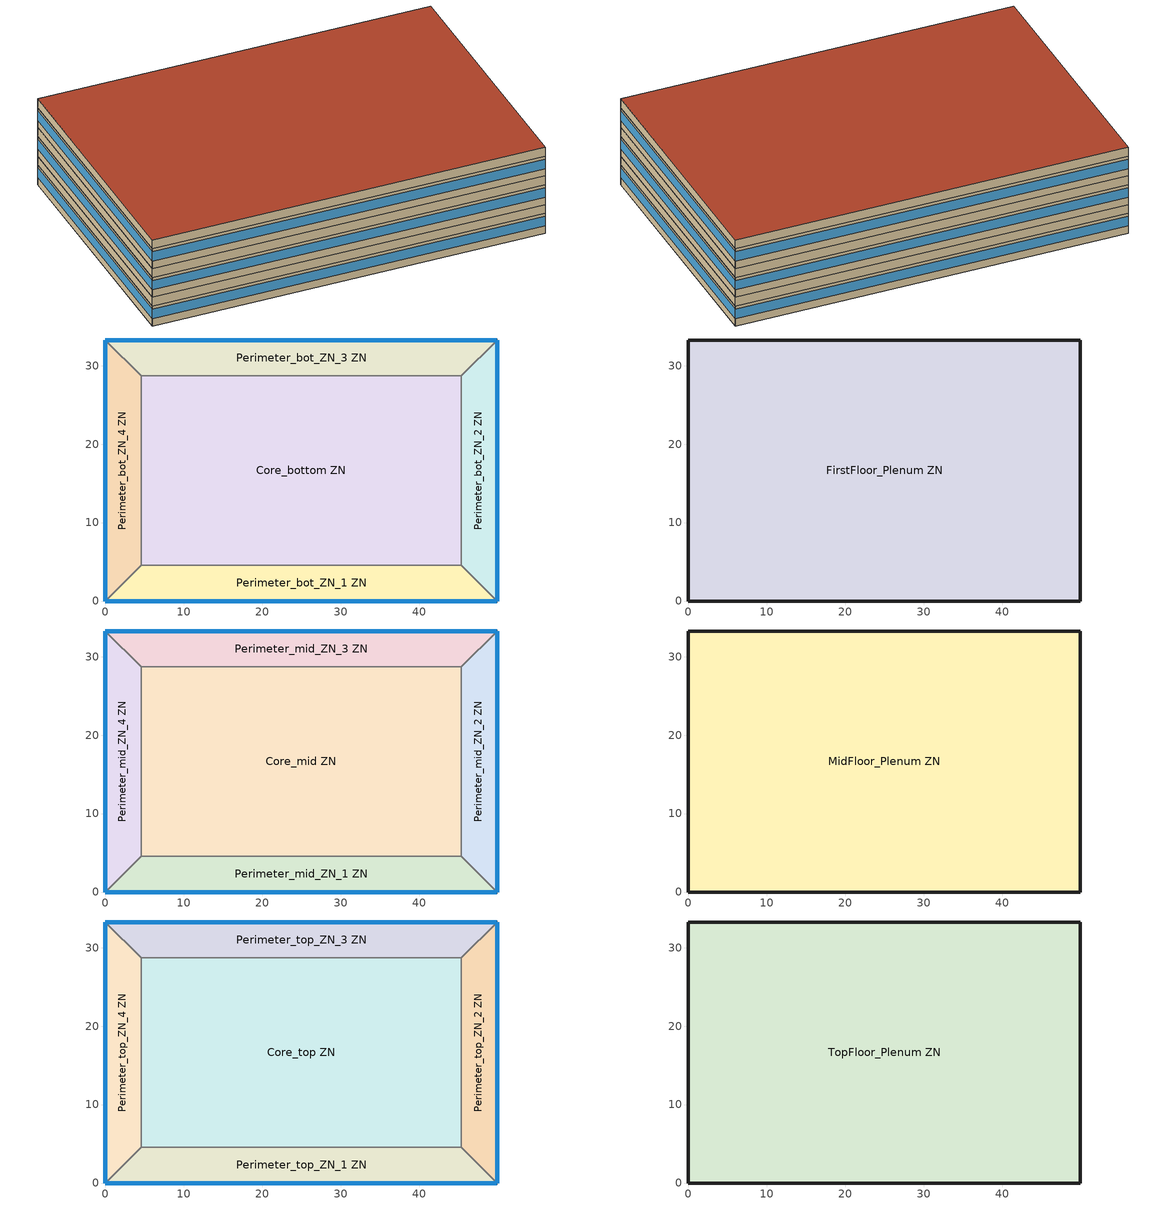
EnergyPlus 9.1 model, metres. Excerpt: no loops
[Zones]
Core_bottom ZN
 floor ground (Typical Insulated Carpeted 8in Slab Floor): 45.34,28.7 45.34,4.57 4.57,4.57 4.57,28.7 z0
 wall to Perimeter_bot_ZN_2 ZN (Typical Interior Wall): 45.34,4.57 45.34,28.7 z0:2.74
 wall to Perimeter_bot_ZN_3 ZN (Typical Interior Wall): 45.34,28.7 4.57,28.7 z0:2.74
 wall to Perimeter_bot_ZN_1 ZN (Typical Interior Wall): 4.57,4.57 45.34,4.57 z0:2.74
 wall to Perimeter_bot_ZN_4 ZN (Typical Interior Wall): 4.57,28.7 4.57,4.57 z0:2.74
Perimeter_bot_ZN_1 ZN
 floor ground (Typical Insulated Carpeted 8in Slab Floor): 45.34,4.57 49.91,0 0,0 4.57,4.57 z0
 wall outside (Typical Insulated Steel Framed Exterior Wall R-18.18): 0,0 49.91,0 z0:2.74
 wall to Perimeter_bot_ZN_2 ZN (Typical Interior Wall): 49.91,0 45.34,4.57 z0:2.74
 wall to Perimeter_bot_ZN_4 ZN (Typical Interior Wall): 4.57,4.57 0,0 z0:2.74
 window (U 0.48 SHGC 0.40 Dbl Ref-D Clr 6mm/13mm): 0,0 49.91,0 z1.02:2.33
Perimeter_bot_ZN_2 ZN
 floor ground (Typical Insulated Carpeted 8in Slab Floor): 49.91,33.27 49.91,0 45.34,4.57 45.34,28.7 z0
 wall outside (Typical Insulated Steel Framed Exterior Wall R-18.18): 49.91,0 49.91,33.27 z0:2.74
 wall to Perimeter_bot_ZN_3 ZN (Typical Interior Wall): 49.91,33.27 45.34,28.7 z0:2.74
 window (U 0.48 SHGC 0.40 Dbl Ref-D Clr 6mm/13mm): 49.91,0 49.91,33.27 z1.02:2.33
Perimeter_bot_ZN_3 ZN
 floor ground (Typical Insulated Carpeted 8in Slab Floor): 49.91,33.27 45.34,28.7 4.57,28.7 0,33.27 z0
 wall outside (Typical Insulated Steel Framed Exterior Wall R-18.18): 49.91,33.27 0,33.27 z0:2.74
 wall to Perimeter_bot_ZN_4 ZN (Typical Interior Wall): 0,33.27 4.57,28.7 z0:2.74
 window (U 0.48 SHGC 0.40 Dbl Ref-D Clr 6mm/13mm): 49.91,33.27 0,33.27 z1.02:2.33
Perimeter_bot_ZN_4 ZN
 floor ground (Typical Insulated Carpeted 8in Slab Floor): 0,33.27 4.57,28.7 4.57,4.57 0,0 z0
 wall outside (Typical Insulated Steel Framed Exterior Wall R-18.18): 0,33.27 0,0 z0:2.74
 window (U 0.48 SHGC 0.40 Dbl Ref-D Clr 6mm/13mm): 0,33.27 0,0 z1.02:2.33
FirstFloor_Plenum ZN
 floor to Perimeter_bot_ZN_1 ZN (Plenum Acoustical Tile): 45.34,4.57 49.91,0 0,0 4.57,4.57 z2.74
 floor to Perimeter_bot_ZN_2 ZN (Plenum Acoustical Tile): 49.91,33.27 49.91,0 45.34,4.57 45.34,28.7 z2.74
 floor to Perimeter_bot_ZN_3 ZN (Plenum Acoustical Tile): 49.91,33.27 45.34,28.7 4.57,28.7 0,33.27 z2.74
 floor to Perimeter_bot_ZN_4 ZN (Plenum Acoustical Tile): 0,33.27 4.57,28.7 4.57,4.57 0,0 z2.74
 floor to Core_bottom ZN (Plenum Acoustical Tile): 45.34,28.7 45.34,4.57 4.57,4.57 4.57,28.7 z2.74
 wall outside (Typical Insulated Steel Framed Exterior Wall R-18.18): 49.91,0 49.91,33.27 0,33.27 0,0 49.91,0 z2.74:3.96
Core_mid ZN
 floor to FirstFloor_Plenum ZN (Typical Interior Floor): 45.34,28.7 45.34,4.57 4.57,4.57 4.57,28.7 z3.96
 wall to Perimeter_mid_ZN_2 ZN (Typical Interior Wall): 45.34,4.57 45.34,28.7 z3.96:6.71
 wall to Perimeter_mid_ZN_3 ZN (Typical Interior Wall): 45.34,28.7 4.57,28.7 z3.96:6.71
 wall to Perimeter_mid_ZN_1 ZN (Typical Interior Wall): 4.57,4.57 45.34,4.57 z3.96:6.71
 wall to Perimeter_mid_ZN_4 ZN (Typical Interior Wall): 4.57,28.7 4.57,4.57 z3.96:6.71
Perimeter_mid_ZN_1 ZN
 floor to FirstFloor_Plenum ZN (Typical Interior Floor): 45.34,4.57 49.91,0 0,0 4.57,4.57 z3.96
 wall outside (Typical Insulated Steel Framed Exterior Wall R-18.18): 0,0 49.91,0 z3.96:6.71
 wall to Perimeter_mid_ZN_2 ZN (Typical Interior Wall): 49.91,0 45.34,4.57 z3.96:6.71
 wall to Perimeter_mid_ZN_4 ZN (Typical Interior Wall): 4.57,4.57 0,0 z3.96:6.71
 window (U 0.48 SHGC 0.40 Dbl Ref-D Clr 6mm/13mm): 0,0 49.91,0 z4.98:6.29
Perimeter_mid_ZN_2 ZN
 floor to FirstFloor_Plenum ZN (Typical Interior Floor): 49.91,33.27 49.91,0 45.34,4.57 45.34,28.7 z3.96
 wall outside (Typical Insulated Steel Framed Exterior Wall R-18.18): 49.91,0 49.91,33.27 z3.96:6.71
 wall to Perimeter_mid_ZN_3 ZN (Typical Interior Wall): 49.91,33.27 45.34,28.7 z3.96:6.71
 window (U 0.48 SHGC 0.40 Dbl Ref-D Clr 6mm/13mm): 49.91,0 49.91,33.27 z4.98:6.29
Perimeter_mid_ZN_3 ZN
 floor to FirstFloor_Plenum ZN (Typical Interior Floor): 49.91,33.27 45.34,28.7 4.57,28.7 0,33.27 z3.96
 wall outside (Typical Insulated Steel Framed Exterior Wall R-18.18): 49.91,33.27 0,33.27 z3.96:6.71
 wall to Perimeter_mid_ZN_4 ZN (Typical Interior Wall): 0,33.27 4.57,28.7 z3.96:6.71
 window (U 0.48 SHGC 0.40 Dbl Ref-D Clr 6mm/13mm): 49.91,33.27 0,33.27 z4.98:6.29
Perimeter_mid_ZN_4 ZN
 floor to FirstFloor_Plenum ZN (Typical Interior Floor): 0,33.27 4.57,28.7 4.57,4.57 0,0 z3.96
 wall outside (Typical Insulated Steel Framed Exterior Wall R-18.18): 0,33.27 0,0 z3.96:6.71
 window (U 0.48 SHGC 0.40 Dbl Ref-D Clr 6mm/13mm): 0,33.27 0,0 z4.98:6.29
MidFloor_Plenum ZN
 floor to Perimeter_mid_ZN_1 ZN (Plenum Acoustical Tile): 45.34,4.57 49.91,0 0,0 4.57,4.57 z6.71
 floor to Perimeter_mid_ZN_2 ZN (Plenum Acoustical Tile): 49.91,33.27 49.91,0 45.34,4.57 45.34,28.7 z6.71
 floor to Perimeter_mid_ZN_3 ZN (Plenum Acoustical Tile): 49.91,33.27 45.34,28.7 4.57,28.7 0,33.27 z6.71
 floor to Perimeter_mid_ZN_4 ZN (Plenum Acoustical Tile): 0,33.27 4.57,28.7 4.57,4.57 0,0 z6.71
 floor to Core_mid ZN (Plenum Acoustical Tile): 45.34,28.7 45.34,4.57 4.57,4.57 4.57,28.7 z6.71
 wall outside (Typical Insulated Steel Framed Exterior Wall R-18.18): 49.91,0 49.91,33.27 0,33.27 0,0 49.91,0 z6.71:7.92
Core_top ZN
 floor to MidFloor_Plenum ZN (Typical Interior Floor): 45.34,28.7 45.34,4.57 4.57,4.57 4.57,28.7 z7.92
 wall to Perimeter_top_ZN_2 ZN (Typical Interior Wall): 45.34,4.57 45.34,28.7 z7.92:10.67
 wall to Perimeter_top_ZN_3 ZN (Typical Interior Wall): 45.34,28.7 4.57,28.7 z7.92:10.67
 wall to Perimeter_top_ZN_1 ZN (Typical Interior Wall): 4.57,4.57 45.34,4.57 z7.92:10.67
 wall to Perimeter_top_ZN_4 ZN (Typical Interior Wall): 4.57,28.7 4.57,4.57 z7.92:10.67
Perimeter_top_ZN_1 ZN
 floor to MidFloor_Plenum ZN (Typical Interior Floor): 45.34,4.57 49.91,0 0,0 4.57,4.57 z7.92
 wall outside (Typical Insulated Steel Framed Exterior Wall R-18.18): 0,0 49.91,0 z7.92:10.67
 wall to Perimeter_top_ZN_2 ZN (Typical Interior Wall): 49.91,0 45.34,4.57 z7.92:10.67
 wall to Perimeter_top_ZN_4 ZN (Typical Interior Wall): 4.57,4.57 0,0 z7.92:10.67
 window (U 0.48 SHGC 0.40 Dbl Ref-D Clr 6mm/13mm): 0,0 49.91,0 z8.95:10.25
Perimeter_top_ZN_2 ZN
 floor to MidFloor_Plenum ZN (Typical Interior Floor): 49.91,33.27 49.91,0 45.34,4.57 45.34,28.7 z7.92
 wall outside (Typical Insulated Steel Framed Exterior Wall R-18.18): 49.91,0 49.91,33.27 z7.92:10.67
 wall to Perimeter_top_ZN_3 ZN (Typical Interior Wall): 49.91,33.27 45.34,28.7 z7.92:10.67
 window (U 0.48 SHGC 0.40 Dbl Ref-D Clr 6mm/13mm): 49.91,0 49.91,33.27 z8.95:10.25
Perimeter_top_ZN_3 ZN
 floor to MidFloor_Plenum ZN (Typical Interior Floor): 49.91,33.27 45.34,28.7 4.57,28.7 0,33.27 z7.92
 wall outside (Typical Insulated Steel Framed Exterior Wall R-18.18): 49.91,33.27 0,33.27 z7.92:10.67
 wall to Perimeter_top_ZN_4 ZN (Typical Interior Wall): 0,33.27 4.57,28.7 z7.92:10.67
 window (U 0.48 SHGC 0.40 Dbl Ref-D Clr 6mm/13mm): 49.91,33.27 0,33.27 z8.95:10.25
Perimeter_top_ZN_4 ZN
 floor to MidFloor_Plenum ZN (Typical Interior Floor): 0,33.27 4.57,28.7 4.57,4.57 0,0 z7.92
 wall outside (Typical Insulated Steel Framed Exterior Wall R-18.18): 0,33.27 0,0 z7.92:10.67
 window (U 0.48 SHGC 0.40 Dbl Ref-D Clr 6mm/13mm): 0,33.27 0,0 z8.95:10.25
TopFloor_Plenum ZN
 floor to Perimeter_top_ZN_1 ZN (Plenum Acoustical Tile): 45.34,4.57 49.91,0 0,0 4.57,4.57 z10.67
 floor to Perimeter_top_ZN_2 ZN (Plenum Acoustical Tile): 49.91,33.27 49.91,0 45.34,4.57 45.34,28.7 z10.67
 floor to Perimeter_top_ZN_3 ZN (Plenum Acoustical Tile): 49.91,33.27 45.34,28.7 4.57,28.7 0,33.27 z10.67
 floor to Perimeter_top_ZN_4 ZN (Plenum Acoustical Tile): 0,33.27 4.57,28.7 4.57,4.57 0,0 z10.67
 floor to Core_top ZN (Plenum Acoustical Tile): 45.34,28.7 45.34,4.57 4.57,4.57 4.57,28.7 z10.67
 wall outside (Typical Insulated Steel Framed Exterior Wall R-18.18): 49.91,0 49.91,33.27 0,33.27 0,0 49.91,0 z10.67:11.89
 roof outside (Typical IEAD Roof R-31.25): 49.91,0 49.91,33.27 0,33.27 0,0 z11.89
[Building]
-MediumOffice-ASHRAE 169-2006-5A created: 2018-10-22 12:11:34 -0600: North Axis {deg}=0; Terrain=City; Loads Convergence Tolerance Value=0.04; Temperature Convergence Tolerance Value {deltaC}=0.2; Solar Distribution=FullInteriorAndExterior; Maximum Number of Warmup Days=25; Minimum Number of Warmup Days=6
[Site:Location]
Chicago Ohare Intl Ap_IL_USA: Latitude {deg}=41.98; Longitude {deg}=-87.92; Time Zone {hr}=-6; Elevation {m}=201
[Site:GroundTemperature:BuildingSurface]
20.49, 20.43, 20.44, 20.5, 20.59, 22.83, 23.24, 23.33, 23.36, 21.14, 20.78, 20.61
[Site:WaterMainsTemperature]
Calculation Method=Correlation; Annual Average Outdoor Air Temperature {C}=9.925; Maximum Difference In Monthly Average Outdoor Air Temperatures {deltaC}=28.7
[SizingPeriod:DesignDay] Day of Month=21; Dry-Bulb Temperature Range Modifier Type=DefaultMultipliers; Humidity Condition Type=Wetbulb; Barometric Pressure {Pa}=98934; Rain Indicator=No; Snow Indicator=No; Daylight Saving Time Indicator=No
Name | Month | Day Type | Maximum Dry-Bulb Temperature {C} | Daily Dry-Bulb Temperature Range {deltaC} | Wetbulb or DewPoint at Maximum Dry-Bulb {C} | Wind Speed {m/s} | Wind Direction {deg} | Solar Model Indicator | ASHRAE Clear Sky Optical Depth for Beam Irradiance (taub) | ASHRAE Clear Sky Optical Depth for Diffuse Irradiance (taud) | Sky Clearness
Chicago Ohare Intl Ap Ann Clg .4% Condns DB=>MWB | 7 | SummerDesignDay | 33.3 | 10.5 | 23.7 | 5.2 | 230 | ASHRAETau | 0.455 | 2.05
Chicago Ohare Intl Ap Ann Htg 99.6% Condns DB | 1 | WinterDesignDay | -20 | 0 | -20 | 4.9 | 270 | ASHRAEClearSky |  |  | 0
[Material] Thermal Absorptance=0.9
Name | Roughness | Thickness {m} | Conductivity {W/m-K} | Density {kg/m3} | Specific Heat {J/kg-K} | Solar Absorptance | Visible Absorptance
100mm Normalweight concrete floor | MediumSmooth | 0.1016 | 2.31 | 2322 | 832 | 0.7 | 0.7
25mm Stucco | Smooth | 0.0254 | 0.72 | 1856 | 840 | 0.7 | 0.7
5/8 in. Gypsum Board | MediumSmooth | 0.0159 | 0.16 | 800 | 1090 | 0.7 | 0.7
8 in. Normalweight Concrete Floor | MediumRough | 0.2032 | 2.31 | 2322 | 832 | 0.7 | 0.7
Acoustic Tile - 1/2 in. | MediumSmooth | 0.0127 | 0.0576335 | 288.332 | 795.492 | 0 | 0
G01 13mm gypsum board | Smooth | 0.0127 | 0.16 | 800 | 1090 | 0.7 | 0.5
Metal Roof Surface | Smooth | 0.0008 | 45.28 | 7824 | 500 | 0.7 | 0.7
Roof Membrane | VeryRough | 0.0095 | 0.16 | 1121.29 | 1460 | 0.7 | 0.7
Std Wood 6inch | MediumSmooth | 0.15 | 0.12 | 540 | 1210 | 0.7 | 0.7
[Material:NoMass] Thermal Absorptance=0.9; Solar Absorptance=0.7
Name | Roughness | Thermal Resistance {m2-K/W} | Visible Absorptance
CP02 CARPET PAD | VeryRough | 0.21648 | 0.8
Typical Carpet Pad | Smooth | 0.21648 | 0.8
Typical Insulation R-16.0 | Smooth | 2.81828 | 0.7
Typical Insulation R-30.13 | Smooth | 5.30668 | 0.7
[WindowMaterial:Gas]
AIR 13MM: Gas Type=Air; Thickness {m}=0.0127
[WindowMaterial:Glazing] Optical Data Type=SpectralAverage; Thickness {m}=0.006; Infrared Transmittance at Normal Incidence=0; Front Side Infrared Hemispherical Emissivity=0.84; Conductivity {W/m-K}=0.9; Dirt Correction Factor for Solar and Visible Transmittance=1; Solar Diffusing=No
Name | Solar Transmittance at Normal Incidence | Front Side Solar Reflectance at Normal Incidence | Back Side Solar Reflectance at Normal Incidence | Visible Transmittance at Normal Incidence | Front Side Visible Reflectance at Normal Incidence | Back Side Visible Reflectance at Normal Incidence | Back Side Infrared Hemispherical Emissivity
CLEAR 6MM | 0.775 | 0.071 | 0.071 | 0.881 | 0.08 | 0.08 | 0.84
REF D CLEAR 6MM | 0.429 | 0.308 | 0.379 | 0.334 | 0.453 | 0.505 | 0.82
[Construction]
InteriorFurnishings: Std Wood 6inch
Plenum Acoustical Tile: Acoustic Tile - 1/2 in.
Typical IEAD Roof R-31.25: Roof Membrane, Typical Insulation R-30.13, Metal Roof Surface
Typical Insulated Carpeted 8in Slab Floor: 8 in. Normalweight Concrete Floor, Typical Carpet Pad
Typical Insulated Steel Framed Exterior Wall R-18.18: 25mm Stucco, 5/8 in. Gypsum Board, Typical Insulation R-16.0, 5/8 in. Gypsum Board
Typical Interior Floor: 100mm Normalweight concrete floor, CP02 CARPET PAD
Typical Interior Wall: G01 13mm gypsum board, G01 13mm gypsum board
U 0.48 SHGC 0.40 Dbl Ref-D Clr 6mm/13mm: REF D CLEAR 6MM, AIR 13MM, CLEAR 6MM
[Zone]
Name | Part of Total Floor Area
Core_bottom ZN; Core_mid ZN; Core_top ZN; Perimeter_bot_ZN_1 ZN; Perimeter_bot_ZN_2 ZN; Perimeter_bot_ZN_3 ZN; Perimeter_bot_ZN_4 ZN; Perimeter_mid_ZN_1 ZN; Perimeter_mid_ZN_2 ZN; Perimeter_mid_ZN_3 ZN; Perimeter_mid_ZN_4 ZN; Perimeter_top_ZN_1 ZN; Perimeter_top_ZN_2 ZN; Perimeter_top_ZN_3 ZN; Perimeter_top_ZN_4 ZN | Yes
FirstFloor_Plenum ZN; MidFloor_Plenum ZN; TopFloor_Plenum ZN | No
[InternalMass] Construction=InteriorFurnishings
Name | Zone | Surface Area {m2}
Core_bottom Mass | Core_bottom ZN | 1967.07
Core_mid Mass | Core_mid ZN | 1967.07
Core_top Mass | Core_top ZN | 1967.07
Perimeter_bot_ZN_1 Mass | Perimeter_bot_ZN_1 ZN | 414.676
Perimeter_bot_ZN_2 Mass | Perimeter_bot_ZN_2 ZN | 262.524
Perimeter_bot_ZN_3 Mass | Perimeter_bot_ZN_3 ZN | 414.676
Perimeter_bot_ZN_4 Mass | Perimeter_bot_ZN_4 ZN | 262.507
Perimeter_mid_ZN_1 Mass | Perimeter_mid_ZN_1 ZN | 414.676
Perimeter_mid_ZN_2 Mass | Perimeter_mid_ZN_2 ZN | 262.524
Perimeter_mid_ZN_3 Mass | Perimeter_mid_ZN_3 ZN | 414.676
Perimeter_mid_ZN_4 Mass | Perimeter_mid_ZN_4 ZN | 262.507
Perimeter_top_ZN_1 Mass | Perimeter_top_ZN_1 ZN | 414.676
Perimeter_top_ZN_2 Mass | Perimeter_top_ZN_2 ZN | 262.524
Perimeter_top_ZN_3 Mass | Perimeter_top_ZN_3 ZN | 414.676
Perimeter_top_ZN_4 Mass | Perimeter_top_ZN_4 ZN | 262.507
[ElectricEquipment] Zone or ZoneList=Core_bottom ZN; Design Level Calculation Method=EquipmentLevel; Fraction Radiant=0.5
Name | Schedule | Design Level {W}
2 Elevator Fans | OfficeMedium ELEV_LIGHT_FAN_SCH_ADD_DF | 61.9152
2 Elevator Lift Motors | OfficeMedium BLDG_ELEVATORS | 32110
2 Elevator Lights | OfficeMedium ELEV_LIGHT_FAN_SCH_ADD_DF | 64.6971
[ZoneInfiltration:DesignFlowRate]
Name | Zone or ZoneList | Schedule | Design Flow Rate Calculation Method | Flow per Exterior Surface Area {m3/s-m2} | Constant Term Coefficient | Temperature Term Coefficient | Velocity Term Coefficient | Velocity Squared Term Coefficient | Design Flow Rate {m3/s}
FirstFloor_Plenum Infiltration | FirstFloor_Plenum ZN | OfficeMedium INFIL_SCH_PNNL | Flow/ExteriorArea | 0.000569573 | 0 | 0 | 0.224 | 0
MidFloor_Plenum Infiltration | MidFloor_Plenum ZN | OfficeMedium INFIL_SCH_PNNL | Flow/ExteriorArea | 0.000569573 | 0 | 0 | 0.224 | 0
entry door Infiltration | Perimeter_bot_ZN_1 ZN | OfficeMedium INFIL_Door_Opening_SCH | Flow/Zone |  |  |  |  |  | 0.67866
Perimeter_bot_ZN_1 Infiltration | Perimeter_bot_ZN_1 ZN | OfficeMedium INFIL_SCH_PNNL | Flow/ExteriorArea | 0.000569573 | 0 | 0 | 0.224 | 0
Perimeter_bot_ZN_2 Infiltration | Perimeter_bot_ZN_2 ZN | OfficeMedium INFIL_SCH_PNNL | Flow/ExteriorArea | 0.000569573 | 0 | 0 | 0.224 | 0
Perimeter_bot_ZN_3 Infiltration | Perimeter_bot_ZN_3 ZN | OfficeMedium INFIL_SCH_PNNL | Flow/ExteriorArea | 0.000569573 | 0 | 0 | 0.224 | 0
Perimeter_bot_ZN_4 Infiltration | Perimeter_bot_ZN_4 ZN | OfficeMedium INFIL_SCH_PNNL | Flow/ExteriorArea | 0.000569573 | 0 | 0 | 0.224 | 0
Perimeter_mid_ZN_1 Infiltration | Perimeter_mid_ZN_1 ZN | OfficeMedium INFIL_SCH_PNNL | Flow/ExteriorArea | 0.000569573 | 0 | 0 | 0.224 | 0
Perimeter_mid_ZN_2 Infiltration | Perimeter_mid_ZN_2 ZN | OfficeMedium INFIL_SCH_PNNL | Flow/ExteriorArea | 0.000569573 | 0 | 0 | 0.224 | 0
Perimeter_mid_ZN_3 Infiltration | Perimeter_mid_ZN_3 ZN | OfficeMedium INFIL_SCH_PNNL | Flow/ExteriorArea | 0.000569573 | 0 | 0 | 0.224 | 0
Perimeter_mid_ZN_4 Infiltration | Perimeter_mid_ZN_4 ZN | OfficeMedium INFIL_SCH_PNNL | Flow/ExteriorArea | 0.000569573 | 0 | 0 | 0.224 | 0
Perimeter_top_ZN_1 Infiltration | Perimeter_top_ZN_1 ZN | OfficeMedium INFIL_SCH_PNNL | Flow/ExteriorArea | 0.000569573 | 0 | 0 | 0.224 | 0
Perimeter_top_ZN_2 Infiltration | Perimeter_top_ZN_2 ZN | OfficeMedium INFIL_SCH_PNNL | Flow/ExteriorArea | 0.000569573 | 0 | 0 | 0.224 | 0
Perimeter_top_ZN_3 Infiltration | Perimeter_top_ZN_3 ZN | OfficeMedium INFIL_SCH_PNNL | Flow/ExteriorArea | 0.000569573 | 0 | 0 | 0.224 | 0
Perimeter_top_ZN_4 Infiltration | Perimeter_top_ZN_4 ZN | OfficeMedium INFIL_SCH_PNNL | Flow/ExteriorArea | 0.000569573 | 0 | 0 | 0.224 | 0
TopFloor_Plenum Infiltration | TopFloor_Plenum ZN | OfficeMedium INFIL_SCH_PNNL | Flow/ExteriorArea | 6.19946e-05 | 0 | 0 | 0.224 | 0
[Daylighting:Controls] Lighting Control Type=Stepped; Minimum Input Power Fraction for Continuous or ContinuousOff Dimming Control=0.3; Minimum Light Output Fraction for Continuous or ContinuousOff Dimming Control=0.2; Number of Stepped Control Steps=3; Probability Lighting will be Reset When Needed in Manual Stepped Control=1; Glare Calculation Azimuth Angle of View Direction Clockwise from Zone y-Axis {deg}=-0; Maximum Allowable Discomfort Glare Index=22; Fraction of Zone Controlled by Reference Point 1=0.3835; Illuminance Setpoint at Reference Point 1 {lux}=375; Fraction of Zone Controlled by Reference Point 2=0.1395; Illuminance Setpoint at Reference Point 2 {lux}=375
Name | Zone | Glare Calculation Daylighting Reference Point | Daylighting Reference Point Name 1 | Daylighting Reference Point Name 2
Perimeter_bot_ZN_1 ZN DaylightingControls | Perimeter_bot_ZN_1 ZN | Perimeter_bot_ZN_1 Daylt Sensor 1 | Perimeter_bot_ZN_1 Daylt Sensor 1 | Perimeter_bot_ZN_1 Daylt Sensor 2
Perimeter_bot_ZN_2 ZN DaylightingControls | Perimeter_bot_ZN_2 ZN | Perimeter_bot_ZN_2 Daylt Sensor 1 | Perimeter_bot_ZN_2 Daylt Sensor 1 | Perimeter_bot_ZN_2 Daylt Sensor 2
Perimeter_bot_ZN_3 ZN DaylightingControls | Perimeter_bot_ZN_3 ZN | Perimeter_bot_ZN_3 Daylt Sensor 1 | Perimeter_bot_ZN_3 Daylt Sensor 1 | Perimeter_bot_ZN_3 Daylt Sensor 2
Perimeter_bot_ZN_4 ZN DaylightingControls | Perimeter_bot_ZN_4 ZN | Perimeter_bot_ZN_4 Daylt Sensor 1 | Perimeter_bot_ZN_4 Daylt Sensor 1 | Perimeter_bot_ZN_4 Daylt Sensor 2
Perimeter_mid_ZN_1 ZN DaylightingControls | Perimeter_mid_ZN_1 ZN | Perimeter_mid_ZN_1 Daylt Sensor 1 | Perimeter_mid_ZN_1 Daylt Sensor 1 | Perimeter_mid_ZN_1 Daylt Sensor 2
Perimeter_mid_ZN_2 ZN DaylightingControls | Perimeter_mid_ZN_2 ZN | Perimeter_mid_ZN_2 Daylt Sensor 1 | Perimeter_mid_ZN_2 Daylt Sensor 1 | Perimeter_mid_ZN_2 Daylt Sensor 2
Perimeter_mid_ZN_3 ZN DaylightingControls | Perimeter_mid_ZN_3 ZN | Perimeter_mid_ZN_3 Daylt Sensor 1 | Perimeter_mid_ZN_3 Daylt Sensor 1 | Perimeter_mid_ZN_3 Daylt Sensor 2
Perimeter_mid_ZN_4 ZN DaylightingControls | Perimeter_mid_ZN_4 ZN | Perimeter_mid_ZN_4 Daylt Sensor 1 | Perimeter_mid_ZN_4 Daylt Sensor 1 | Perimeter_mid_ZN_4 Daylt Sensor 2
Perimeter_top_ZN_1 ZN DaylightingControls | Perimeter_top_ZN_1 ZN | Perimeter_top_ZN_1 Daylt Sensor 1 | Perimeter_top_ZN_1 Daylt Sensor 1 | Perimeter_top_ZN_1 Daylt Sensor 2
Perimeter_top_ZN_2 ZN DaylightingControls | Perimeter_top_ZN_2 ZN | Perimeter_top_ZN_2 Daylt Sensor 1 | Perimeter_top_ZN_2 Daylt Sensor 1 | Perimeter_top_ZN_2 Daylt Sensor 2
Perimeter_top_ZN_3 ZN DaylightingControls | Perimeter_top_ZN_3 ZN | Perimeter_top_ZN_3 Daylt Sensor 1 | Perimeter_top_ZN_3 Daylt Sensor 1 | Perimeter_top_ZN_3 Daylt Sensor 2
Perimeter_top_ZN_4 ZN DaylightingControls | Perimeter_top_ZN_4 ZN | Perimeter_top_ZN_4 Daylt Sensor 1 | Perimeter_top_ZN_4 Daylt Sensor 1 | Perimeter_top_ZN_4 Daylt Sensor 2
[AvailabilityManager:NightCycle] Applicability Schedule=Always On Discrete; Control Type=CycleOnAny; Thermostat Tolerance {deltaC}=1; Cycling Run Time Control Type=FixedRunTime; Cycling Run Time {s}=3600
Name | Fan Schedule
Availability Manager Night Cycle 4 | 5 Zone DOAS Occ Sch
Availability Manager Night Cycle 5 | 5 Zone DOAS 1 Occ Sch
Availability Manager Night Cycle 6 | 5 Zone DOAS 2 Occ Sch
[SetpointManager:MixedAir] Control Variable=Temperature
Name | Setpoint Node or NodeList
5 Zone DOAS Backup Htg Coil Outlet Air Node OS Default SPM | 5 Zone DOAS Backup Htg Coil Outlet Air Node
5 Zone DOAS 1 Backup Htg Coil Outlet Air Node OS Default SPM | 5 Zone DOAS 1 Backup Htg Coil Outlet Air Node
5 Zone DOAS 2 Backup Htg Coil Outlet Air Node OS Default SPM | 5 Zone DOAS 2 Backup Htg Coil Outlet Air Node
[AvailabilityManager:Scheduled] Schedule=Always On Discrete
5 Zone DOAS OA System Availability Manager; 5 Zone DOAS 1 OA System Availability Manager; 5 Zone DOAS 2 OA System Availability Manager
[SetpointManager:OutdoorAirReset] Control Variable=Temperature; Setpoint at Outdoor Low Temperature {C}=21.1111; Outdoor Low Temperature {C}=15.5556; Setpoint at Outdoor High Temperature {C}=15.5556; Outdoor High Temperature {C}=21.1111
Name | Setpoint Node or NodeList
5 Zone DOAS SAT Reset | 5 Zone DOAS Supply Outlet Node
5 Zone DOAS 1 SAT Reset | 5 Zone DOAS 1 Supply Outlet Node
5 Zone DOAS 2 SAT Reset | 5 Zone DOAS 2 Supply Outlet Node
[Exterior:Lights] Control Option=AstronomicalClock
Name | Schedule | Design Level {W}
NonDimming Exterior Lights Def | OfficeMedium Exterior_lighting_schedule_a | 623.03
Occ Sensing Exterior Lights Def | OfficeMedium Exterior_lighting_schedule_b | 7476.45
[EnergyManagementSystem:Sensor] Output:Variable or Output:Meter Index Key=Environment; Output:Variable or Output:Meter=Site Outdoor Air Drybulb Temperature
OAT; OAT_1; OAT_2; OAT_3; OAT_4
[EnergyManagementSystem:Actuator] Actuated Component Type=Schedule:Year; Actuated Component Control Type=Schedule Value
Name | Actuated Component Unique
SYS5ZoneDOAS1ClgSch0; SYS5ZoneDOAS2ClgSch0; SYS5ZoneDOASClgSch0; SYS5ZonePVAV2ClgSch0; SYS5ZonePVAVClgSch0 | OfficeMedium CLGSETP_SCH_YES_OPTIMUM
SYS5ZoneDOAS1HtgSch0; SYS5ZoneDOAS2HtgSch0; SYS5ZoneDOASHtgSch0; SYS5ZonePVAV2HtgSch0; SYS5ZonePVAVHtgSch0 | OfficeMedium HTGSETP_SCH_YES_OPTIMUM
[EnergyManagementSystem:Program]
SYS5ZoneDOAS1OptimumStartProg0: IF DaylightSavings==0 && DayOfWeek>1 && Hour==5 && OAT_3<23.9 && OAT_3>1.7; SET SYS5ZoneDOAS1ClgSch0 = 29.4; SET SYS5ZoneDOAS1HtgSch0 = 15.6; ELSEIF DaylightSavings==0 && DayOfWeek==1 && Hour==7 && OAT_3<23.9 && OAT_3>1.7; SET SYS5ZoneDOAS1ClgSch0 = 29.4; SET SYS5ZoneDOAS1HtgSch0 = 15.6; ELSEIF DaylightSavings==1 && DayOfWeek>1 && Hour==4 && OAT_3<23.9 && OAT_3>1.7; SET SYS5ZoneDOAS1ClgSch0 = 29.4; SET SYS5ZoneDOAS1HtgSch0 = 15.6; ELSEIF DaylightSavings==1 && DayOfWeek==1 && Hour==6 && OAT_3<23.9 && OAT_3>1.7; SET SYS5ZoneDOAS1ClgSch0 = 29.4; SET SYS5ZoneDOAS1HtgSch0 = 15.6; ELSE; SET SYS5ZoneDOAS1ClgSch0 = NULL; SET SYS5ZoneDOAS1HtgSch0 = NULL; ENDIF
SYS5ZoneDOAS2OptimumStartProg0: IF DaylightSavings==0 && DayOfWeek>1 && Hour==5 && OAT_4<23.9 && OAT_4>1.7; SET SYS5ZoneDOAS2ClgSch0 = 29.4; SET SYS5ZoneDOAS2HtgSch0 = 15.6; ELSEIF DaylightSavings==0 && DayOfWeek==1 && Hour==7 && OAT_4<23.9 && OAT_4>1.7; SET SYS5ZoneDOAS2ClgSch0 = 29.4; SET SYS5ZoneDOAS2HtgSch0 = 15.6; ELSEIF DaylightSavings==1 && DayOfWeek>1 && Hour==4 && OAT_4<23.9 && OAT_4>1.7; SET SYS5ZoneDOAS2ClgSch0 = 29.4; SET SYS5ZoneDOAS2HtgSch0 = 15.6; ELSEIF DaylightSavings==1 && DayOfWeek==1 && Hour==6 && OAT_4<23.9 && OAT_4>1.7; SET SYS5ZoneDOAS2ClgSch0 = 29.4; SET SYS5ZoneDOAS2HtgSch0 = 15.6; ELSE; SET SYS5ZoneDOAS2ClgSch0 = NULL; SET SYS5ZoneDOAS2HtgSch0 = NULL; ENDIF
SYS5ZoneDOASOptimumStartProg0: IF DaylightSavings==0 && DayOfWeek>1 && Hour==5 && OAT_2<23.9 && OAT_2>1.7; SET SYS5ZoneDOASClgSch0 = 29.4; SET SYS5ZoneDOASHtgSch0 = 15.6; ELSEIF DaylightSavings==0 && DayOfWeek==1 && Hour==7 && OAT_2<23.9 && OAT_2>1.7; SET SYS5ZoneDOASClgSch0 = 29.4; SET SYS5ZoneDOASHtgSch0 = 15.6; ELSEIF DaylightSavings==1 && DayOfWeek>1 && Hour==4 && OAT_2<23.9 && OAT_2>1.7; SET SYS5ZoneDOASClgSch0 = 29.4; SET SYS5ZoneDOASHtgSch0 = 15.6; ELSEIF DaylightSavings==1 && DayOfWeek==1 && Hour==6 && OAT_2<23.9 && OAT_2>1.7; SET SYS5ZoneDOASClgSch0 = 29.4; SET SYS5ZoneDOASHtgSch0 = 15.6; ELSE; SET SYS5ZoneDOASClgSch0 = NULL; SET SYS5ZoneDOASHtgSch0 = NULL; ENDIF
SYS5ZonePVAV2OptimumStartProg0: IF DaylightSavings==0 && DayOfWeek>1 && Hour==5 && OAT_1<23.9 && OAT_1>1.7; SET SYS5ZonePVAV2ClgSch0 = 29.4; SET SYS5ZonePVAV2HtgSch0 = 15.6; ELSEIF DaylightSavings==0 && DayOfWeek==1 && Hour==7 && OAT_1<23.9 && OAT_1>1.7; SET SYS5ZonePVAV2ClgSch0 = 29.4; SET SYS5ZonePVAV2HtgSch0 = 15.6; ELSEIF DaylightSavings==1 && DayOfWeek>1 && Hour==4 && OAT_1<23.9 && OAT_1>1.7; SET SYS5ZonePVAV2ClgSch0 = 29.4; SET SYS5ZonePVAV2HtgSch0 = 15.6; ELSEIF DaylightSavings==1 && DayOfWeek==1 && Hour==6 && OAT_1<23.9 && OAT_1>1.7; SET SYS5ZonePVAV2ClgSch0 = 29.4; SET SYS5ZonePVAV2HtgSch0 = 15.6; ELSE; SET SYS5ZonePVAV2ClgSch0 = NULL; SET SYS5ZonePVAV2HtgSch0 = NULL; ENDIF
SYS5ZonePVAVOptimumStartProg0: IF DaylightSavings==0 && DayOfWeek>1 && Hour==5 && OAT<23.9 && OAT>1.7; SET SYS5ZonePVAVClgSch0 = 29.4; SET SYS5ZonePVAVHtgSch0 = 15.6; ELSEIF DaylightSavings==0 && DayOfWeek==1 && Hour==7 && OAT<23.9 && OAT>1.7; SET SYS5ZonePVAVClgSch0 = 29.4; SET SYS5ZonePVAVHtgSch0 = 15.6; ELSEIF DaylightSavings==1 && DayOfWeek>1 && Hour==4 && OAT<23.9 && OAT>1.7; SET SYS5ZonePVAVClgSch0 = 29.4; SET SYS5ZonePVAVHtgSch0 = 15.6; ELSEIF DaylightSavings==1 && DayOfWeek==1 && Hour==6 && OAT<23.9 && OAT>1.7; SET SYS5ZonePVAVClgSch0 = 29.4; SET SYS5ZonePVAVHtgSch0 = 15.6; ELSE; SET SYS5ZonePVAVClgSch0 = NULL; SET SYS5ZonePVAVHtgSch0 = NULL; ENDIF
[EnergyManagementSystem:ProgramCallingManager]
SYS5ZoneDOAS1OptimumStartCallingManager0: BeginTimestepBeforePredictor; SYS5ZoneDOAS1OptimumStartProg0
SYS5ZoneDOAS2OptimumStartCallingManager0: BeginTimestepBeforePredictor; SYS5ZoneDOAS2OptimumStartProg0
SYS5ZoneDOASOptimumStartCallingManager0: BeginTimestepBeforePredictor; SYS5ZoneDOASOptimumStartProg0
SYS5ZonePVAV2OptimumStartCallingManager0: BeginTimestepBeforePredictor; SYS5ZonePVAV2OptimumStartProg0
SYS5ZonePVAVOptimumStartCallingManager0: BeginTimestepBeforePredictor; SYS5ZonePVAVOptimumStartProg0
[Schedule:Day:Interval]
OfficeMedium HTGSETP_SCH_YES_OPTIMUM Default; OfficeMedium HTGSETP_SCH_YES_OPTIMUM Summer Design Day: No, 24:00, 15.6
OfficeMedium HTGSETP_SCH_YES_OPTIMUM Wkdy Day: No, 05:00, 15.6, 06:00, 17.8, 07:00, 20, 22:00, 21, 24:00, 15.6
OfficeMedium HTGSETP_SCH_YES_OPTIMUM Sat Day: No, 05:00, 15.6, 06:00, 17.8, 07:00, 20, 17:00, 21, 24:00, 15.6
OfficeMedium HTGSETP_SCH_YES_OPTIMUM Winter Design Day: No, 05:00, 15.6, 06:00, 17.6, 07:00, 19.6, 22:00, 21, 24:00, 15.6
OfficeMedium CLGSETP_SCH_YES_OPTIMUM Default; OfficeMedium CLGSETP_SCH_YES_OPTIMUM Winter Design Day: No, 24:00, 26.7
OfficeMedium CLGSETP_SCH_YES_OPTIMUM Wkdy Day: No, 05:00, 26.7, 06:00, 25.6, 07:00, 25, 22:00, 24, 24:00, 26.7
OfficeMedium CLGSETP_SCH_YES_OPTIMUM Sat Day: No, 05:00, 26.7, 06:00, 25.7, 07:00, 25, 17:00, 24, 24:00, 26.7
OfficeMedium CLGSETP_SCH_YES_OPTIMUM Summer Design Day: No, 05:00, 26.7, 06:00, 25.7, 07:00, 25, 22:00, 24, 24:00, 26.7
5 Zone DOAS Occ Sch Sunday; 5 Zone DOAS 1 Occ Sch Sunday; 5 Zone DOAS 2 Occ Sch Sunday; OfficeMedium BLDG_ELEVATORS Sun|WntrDsn Day; OfficeMedium BLDG_ELEVATORS Winter Design Day; OfficeMedium ELEV_LIGHT_FAN_SCH_ADD_DF Default; OfficeMedium ELEV_LIGHT_FAN_SCH_ADD_DF Winter Design Day; OfficeMedium INFIL_Door_Opening_SCH Default; OfficeMedium INFIL_Door_Opening_SCH Summer Design Day; OfficeMedium INFIL_Door_Opening_SCH Winter Design Day; Schedule Day 21: No, 24:00, 0
5 Zone DOAS Occ Sch Monday; 5 Zone DOAS Occ Sch Tuesday; 5 Zone DOAS Occ Sch Wednesday; 5 Zone DOAS Occ Sch Thursday; 5 Zone DOAS Occ Sch Friday; 5 Zone DOAS 1 Occ Sch Monday; 5 Zone DOAS 1 Occ Sch Tuesday; 5 Zone DOAS 1 Occ Sch Wednesday; 5 Zone DOAS 1 Occ Sch Thursday; 5 Zone DOAS 1 Occ Sch Friday; 5 Zone DOAS 2 Occ Sch Monday; 5 Zone DOAS 2 Occ Sch Tuesday; 5 Zone DOAS 2 Occ Sch Wednesday; 5 Zone DOAS 2 Occ Sch Thursday; 5 Zone DOAS 2 Occ Sch Friday: No, 07:00, 0, 18:00, 1, 24:00, 0
5 Zone DOAS Occ Sch Saturday; 5 Zone DOAS 1 Occ Sch Saturday; 5 Zone DOAS 2 Occ Sch Saturday: No, 08:00, 0, 12:00, 1, 24:00, 0
5 Zone DOAS Occ Sch Default; 5 Zone DOAS Occ Sch Summer Design Day; 5 Zone DOAS Occ Sch Winter Design Day; 5 Zone DOAS 1 Occ Sch Default; 5 Zone DOAS 1 Occ Sch Summer Design Day; 5 Zone DOAS 1 Occ Sch Winter Design Day; 5 Zone DOAS 2 Occ Sch Default; 5 Zone DOAS 2 Occ Sch Summer Design Day; 5 Zone DOAS 2 Occ Sch Winter Design Day; OfficeMedium INFIL_SCH_PNNL Default: No, 24:00, 1
OfficeMedium BLDG_ELEVATORS Sat Day; OfficeMedium ELEV_LIGHT_FAN_SCH_ADD_DF Sat Day: No, 07:00, 0, 08:00, 0.16, 09:00, 0.14, 10:00, 0.21, 11:00, 0.18, 12:00, 0.25, 13:00, 0.21, 14:00, 0.13, 15:00, 0.08, 16:00, 0.04, 17:00, 0.05, 18:00, 0.06, 24:00, 0
OfficeMedium BLDG_ELEVATORS Summer Design Day; OfficeMedium ELEV_LIGHT_FAN_SCH_ADD_DF Summer Design Day: No, 24:00, 0.69
OfficeMedium BLDG_ELEVATORS Wkdy Day; OfficeMedium ELEV_LIGHT_FAN_SCH_ADD_DF Wkdy Day: No, 07:00, 0, 08:00, 0.35, 09:00, 0.69, 10:00, 0.43, 11:00, 0.37, 12:00, 0.43, 13:00, 0.58, 14:00, 0.48, 16:00, 0.37, 17:00, 0.46, 18:00, 0.62, 19:00, 0.12, 21:00, 0.04, 24:00, 0
OfficeMedium Exterior_lighting_schedule_a Default; OfficeMedium Exterior_lighting_schedule_a Summer Design Day; OfficeMedium Exterior_lighting_schedule_a Winter Design Day: No, 06:00, 0, 24:00, 1
OfficeMedium Exterior_lighting_schedule_b Default; OfficeMedium Exterior_lighting_schedule_b Summer Design Day; OfficeMedium Exterior_lighting_schedule_b Winter Design Day: No, 06:00, 0.7, 24:00, 1
OfficeMedium INFIL_Door_Opening_SCH Wkdy Day: No, 06:00, 0, 07:00, 0.144, 08:00, 1, 12:00, 0.144, 13:00, 1, 17:00, 0.144, 18:00, 1, 19:00, 0.144, 24:00, 0
OfficeMedium INFIL_SCH_PNNL SmrDsn|Wkdy Day; OfficeMedium INFIL_SCH_PNNL Summer Design Day: No, 06:00, 1, 22:00, 0.25, 24:00, 1
OfficeMedium INFIL_SCH_PNNL Winter Design Day; OfficeMedium INFIL_SCH_PNNL WntrDsn|Sat Day: No, 06:00, 1, 18:00, 0.25, 24:00, 1
[Schedule:Week:Daily]
OfficeMedium HTGSETP_SCH_YES_OPTIMUM Week Rule - Jan1-Dec31: OfficeMedium HTGSETP_SCH_YES_OPTIMUM Default, OfficeMedium HTGSETP_SCH_YES_OPTIMUM Wkdy Day, OfficeMedium HTGSETP_SCH_YES_OPTIMUM Wkdy Day, OfficeMedium HTGSETP_SCH_YES_OPTIMUM Wkdy Day, OfficeMedium HTGSETP_SCH_YES_OPTIMUM Wkdy Day, OfficeMedium HTGSETP_SCH_YES_OPTIMUM Wkdy Day, OfficeMedium HTGSETP_SCH_YES_OPTIMUM Sat Day, OfficeMedium HTGSETP_SCH_YES_OPTIMUM Default, OfficeMedium HTGSETP_SCH_YES_OPTIMUM Summer Design Day, OfficeMedium HTGSETP_SCH_YES_OPTIMUM Winter Design Day, OfficeMedium HTGSETP_SCH_YES_OPTIMUM Default, OfficeMedium HTGSETP_SCH_YES_OPTIMUM Default
OfficeMedium CLGSETP_SCH_YES_OPTIMUM Week Rule - Jan1-Dec31: OfficeMedium CLGSETP_SCH_YES_OPTIMUM Default, OfficeMedium CLGSETP_SCH_YES_OPTIMUM Wkdy Day, OfficeMedium CLGSETP_SCH_YES_OPTIMUM Wkdy Day, OfficeMedium CLGSETP_SCH_YES_OPTIMUM Wkdy Day, OfficeMedium CLGSETP_SCH_YES_OPTIMUM Wkdy Day, OfficeMedium CLGSETP_SCH_YES_OPTIMUM Wkdy Day, OfficeMedium CLGSETP_SCH_YES_OPTIMUM Sat Day, OfficeMedium CLGSETP_SCH_YES_OPTIMUM Default, OfficeMedium CLGSETP_SCH_YES_OPTIMUM Summer Design Day, OfficeMedium CLGSETP_SCH_YES_OPTIMUM Winter Design Day, OfficeMedium CLGSETP_SCH_YES_OPTIMUM Default, OfficeMedium CLGSETP_SCH_YES_OPTIMUM Default
5 Zone DOAS Occ Sch Week Rule - Jan1-Dec31: 5 Zone DOAS Occ Sch Sunday, 5 Zone DOAS Occ Sch Monday, 5 Zone DOAS Occ Sch Tuesday, 5 Zone DOAS Occ Sch Wednesday, 5 Zone DOAS Occ Sch Thursday, 5 Zone DOAS Occ Sch Friday, 5 Zone DOAS Occ Sch Saturday, 5 Zone DOAS Occ Sch Default, 5 Zone DOAS Occ Sch Summer Design Day, 5 Zone DOAS Occ Sch Winter Design Day, 5 Zone DOAS Occ Sch Default, 5 Zone DOAS Occ Sch Default
5 Zone DOAS 1 Occ Sch Week Rule - Jan1-Dec31: 5 Zone DOAS 1 Occ Sch Sunday, 5 Zone DOAS 1 Occ Sch Monday, 5 Zone DOAS 1 Occ Sch Tuesday, 5 Zone DOAS 1 Occ Sch Wednesday, 5 Zone DOAS 1 Occ Sch Thursday, 5 Zone DOAS 1 Occ Sch Friday, 5 Zone DOAS 1 Occ Sch Saturday, 5 Zone DOAS 1 Occ Sch Default, 5 Zone DOAS 1 Occ Sch Summer Design Day, 5 Zone DOAS 1 Occ Sch Winter Design Day, 5 Zone DOAS 1 Occ Sch Default, 5 Zone DOAS 1 Occ Sch Default
5 Zone DOAS 2 Occ Sch Week Rule - Jan1-Dec31: 5 Zone DOAS 2 Occ Sch Sunday, 5 Zone DOAS 2 Occ Sch Monday, 5 Zone DOAS 2 Occ Sch Tuesday, 5 Zone DOAS 2 Occ Sch Wednesday, 5 Zone DOAS 2 Occ Sch Thursday, 5 Zone DOAS 2 Occ Sch Friday, 5 Zone DOAS 2 Occ Sch Saturday, 5 Zone DOAS 2 Occ Sch Default, 5 Zone DOAS 2 Occ Sch Summer Design Day, 5 Zone DOAS 2 Occ Sch Winter Design Day, 5 Zone DOAS 2 Occ Sch Default, 5 Zone DOAS 2 Occ Sch Default
OfficeMedium BLDG_ELEVATORS Week Rule - Jan1-Dec31: OfficeMedium BLDG_ELEVATORS Sun|WntrDsn Day, OfficeMedium BLDG_ELEVATORS Wkdy Day, OfficeMedium BLDG_ELEVATORS Wkdy Day, OfficeMedium BLDG_ELEVATORS Wkdy Day, OfficeMedium BLDG_ELEVATORS Wkdy Day, OfficeMedium BLDG_ELEVATORS Wkdy Day, OfficeMedium BLDG_ELEVATORS Sat Day, Schedule Day 21, OfficeMedium BLDG_ELEVATORS Summer Design Day, OfficeMedium BLDG_ELEVATORS Winter Design Day, Schedule Day 21, Schedule Day 21
OfficeMedium ELEV_LIGHT_FAN_SCH_ADD_DF Week Rule - Jan1-Dec31: OfficeMedium ELEV_LIGHT_FAN_SCH_ADD_DF Default, OfficeMedium ELEV_LIGHT_FAN_SCH_ADD_DF Wkdy Day, OfficeMedium ELEV_LIGHT_FAN_SCH_ADD_DF Wkdy Day, OfficeMedium ELEV_LIGHT_FAN_SCH_ADD_DF Wkdy Day, OfficeMedium ELEV_LIGHT_FAN_SCH_ADD_DF Wkdy Day, OfficeMedium ELEV_LIGHT_FAN_SCH_ADD_DF Wkdy Day, OfficeMedium ELEV_LIGHT_FAN_SCH_ADD_DF Sat Day, OfficeMedium ELEV_LIGHT_FAN_SCH_ADD_DF Default, OfficeMedium ELEV_LIGHT_FAN_SCH_ADD_DF Summer Design Day, OfficeMedium ELEV_LIGHT_FAN_SCH_ADD_DF Winter Design Day, OfficeMedium ELEV_LIGHT_FAN_SCH_ADD_DF Default, OfficeMedium ELEV_LIGHT_FAN_SCH_ADD_DF Default
OfficeMedium Exterior_lighting_schedule_a Week Rule - Jan1-Dec31: OfficeMedium Exterior_lighting_schedule_a Default, OfficeMedium Exterior_lighting_schedule_a Default, OfficeMedium Exterior_lighting_schedule_a Default, OfficeMedium Exterior_lighting_schedule_a Default, OfficeMedium Exterior_lighting_schedule_a Default, OfficeMedium Exterior_lighting_schedule_a Default, OfficeMedium Exterior_lighting_schedule_a Default, OfficeMedium Exterior_lighting_schedule_a Default, OfficeMedium Exterior_lighting_schedule_a Summer Design Day, OfficeMedium Exterior_lighting_schedule_a Winter Design Day, OfficeMedium Exterior_lighting_schedule_a Default, OfficeMedium Exterior_lighting_schedule_a Default
OfficeMedium Exterior_lighting_schedule_b Week Rule - Jan1-Dec31: OfficeMedium Exterior_lighting_schedule_b Default, OfficeMedium Exterior_lighting_schedule_b Default, OfficeMedium Exterior_lighting_schedule_b Default, OfficeMedium Exterior_lighting_schedule_b Default, OfficeMedium Exterior_lighting_schedule_b Default, OfficeMedium Exterior_lighting_schedule_b Default, OfficeMedium Exterior_lighting_schedule_b Default, OfficeMedium Exterior_lighting_schedule_b Default, OfficeMedium Exterior_lighting_schedule_b Summer Design Day, OfficeMedium Exterior_lighting_schedule_b Winter Design Day, OfficeMedium Exterior_lighting_schedule_b Default, OfficeMedium Exterior_lighting_schedule_b Default
OfficeMedium INFIL_Door_Opening_SCH Week Rule - Jan1-Dec31: OfficeMedium INFIL_Door_Opening_SCH Default, OfficeMedium INFIL_Door_Opening_SCH Wkdy Day, OfficeMedium INFIL_Door_Opening_SCH Wkdy Day, OfficeMedium INFIL_Door_Opening_SCH Wkdy Day, OfficeMedium INFIL_Door_Opening_SCH Wkdy Day, OfficeMedium INFIL_Door_Opening_SCH Wkdy Day, OfficeMedium INFIL_Door_Opening_SCH Default, OfficeMedium INFIL_Door_Opening_SCH Default, OfficeMedium INFIL_Door_Opening_SCH Summer Design Day, OfficeMedium INFIL_Door_Opening_SCH Winter Design Day, OfficeMedium INFIL_Door_Opening_SCH Default, OfficeMedium INFIL_Door_Opening_SCH Default
OfficeMedium INFIL_SCH_PNNL Week Rule - Jan1-Dec31: OfficeMedium INFIL_SCH_PNNL Default, OfficeMedium INFIL_SCH_PNNL SmrDsn|Wkdy Day, OfficeMedium INFIL_SCH_PNNL SmrDsn|Wkdy Day, OfficeMedium INFIL_SCH_PNNL SmrDsn|Wkdy Day, OfficeMedium INFIL_SCH_PNNL SmrDsn|Wkdy Day, OfficeMedium INFIL_SCH_PNNL SmrDsn|Wkdy Day, OfficeMedium INFIL_SCH_PNNL WntrDsn|Sat Day, OfficeMedium INFIL_SCH_PNNL Default, OfficeMedium INFIL_SCH_PNNL Summer Design Day, OfficeMedium INFIL_SCH_PNNL Winter Design Day, OfficeMedium INFIL_SCH_PNNL Default, OfficeMedium INFIL_SCH_PNNL Default
[Schedule:Year]
OfficeMedium HTGSETP_SCH_YES_OPTIMUM: OfficeMedium HTGSETP_SCH_YES_OPTIMUM Week Rule - Jan1-Dec31, 1, 1, 12, 31
OfficeMedium CLGSETP_SCH_YES_OPTIMUM: OfficeMedium CLGSETP_SCH_YES_OPTIMUM Week Rule - Jan1-Dec31, 1, 1, 12, 31
5 Zone DOAS Occ Sch: 5 Zone DOAS Occ Sch Week Rule - Jan1-Dec31, 1, 1, 12, 31
5 Zone DOAS 1 Occ Sch: 5 Zone DOAS 1 Occ Sch Week Rule - Jan1-Dec31, 1, 1, 12, 31
5 Zone DOAS 2 Occ Sch: 5 Zone DOAS 2 Occ Sch Week Rule - Jan1-Dec31, 1, 1, 12, 31
OfficeMedium BLDG_ELEVATORS: OfficeMedium BLDG_ELEVATORS Week Rule - Jan1-Dec31, 1, 1, 12, 31
OfficeMedium ELEV_LIGHT_FAN_SCH_ADD_DF: OfficeMedium ELEV_LIGHT_FAN_SCH_ADD_DF Week Rule - Jan1-Dec31, 1, 1, 12, 31
OfficeMedium Exterior_lighting_schedule_a: OfficeMedium Exterior_lighting_schedule_a Week Rule - Jan1-Dec31, 1, 1, 12, 31
OfficeMedium Exterior_lighting_schedule_b: OfficeMedium Exterior_lighting_schedule_b Week Rule - Jan1-Dec31, 1, 1, 12, 31
OfficeMedium INFIL_Door_Opening_SCH: OfficeMedium INFIL_Door_Opening_SCH Week Rule - Jan1-Dec31, 1, 1, 12, 31
OfficeMedium INFIL_SCH_PNNL: OfficeMedium INFIL_SCH_PNNL Week Rule - Jan1-Dec31, 1, 1, 12, 31
[Schedule:Constant]
Always On Discrete: Hourly Value=1
